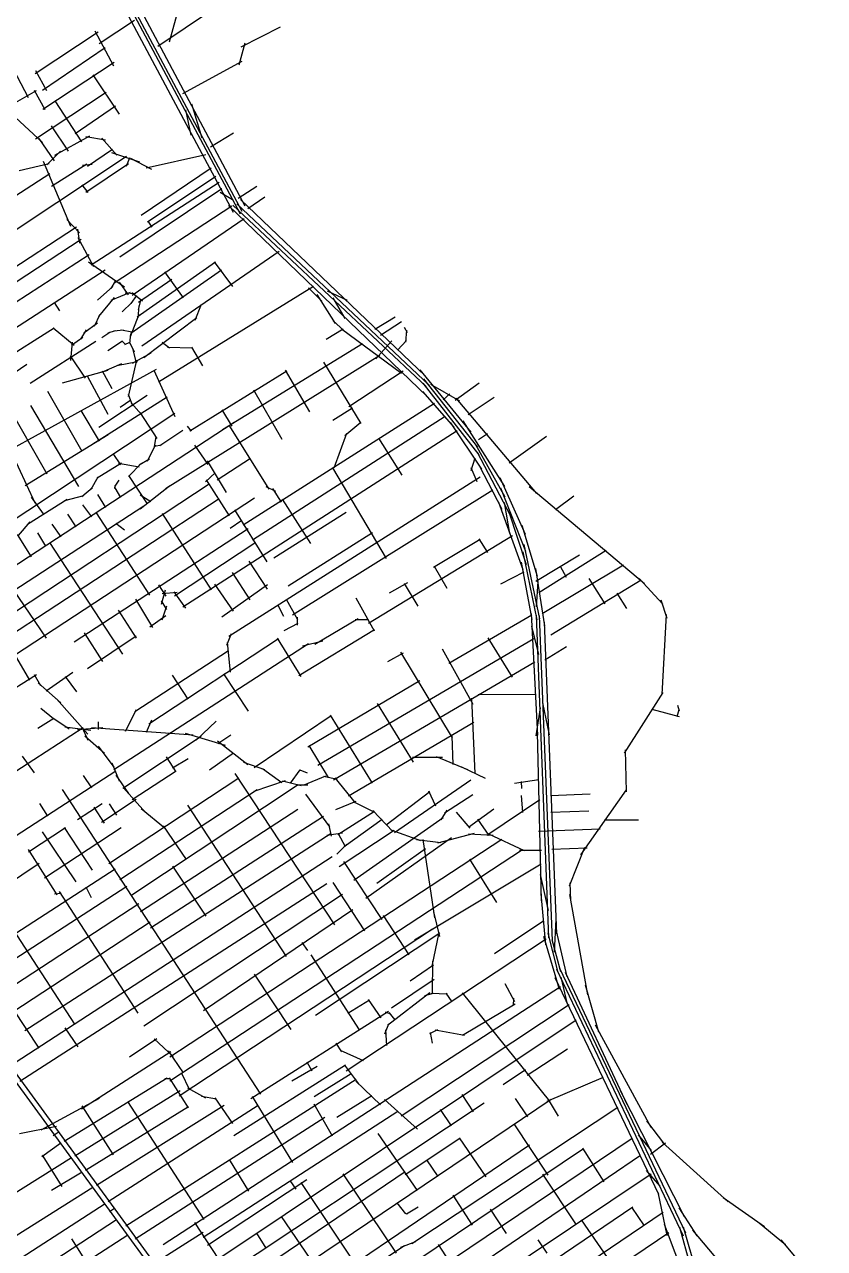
# Model space of a CAD drawing. Header units: inches. Extents: x 723427 to 759408, y 6910722 to 6968430.
# Drawn here: x 733267 to 736027, y 6948636 to 6952862 of the extents above; entities that cross this region are included whole.
import ezdxf

# ---------------------------------------------------------------- set-up
doc = ezdxf.new("R2010")
doc.units = ezdxf.units.IN
doc.header["$MEASUREMENT"] = 0

msp = doc.modelspace()

# ---------------------------------------------------------------- linework, layer by layer
for points in [[(733400.7, 6953354.9), (734010.9, 6952208.2)], [(733408.6, 6953359.4), (734017.1, 6952218)], [(733428.5, 6953365), (734027.4, 6952235.9)], [(733400.5, 6953314.2), (733987.6, 6952214.6)], [(733727.4, 6952787.1), (734010.5, 6952978.7)], [(733767.1, 6952802.5), (733801.5, 6952928.4)], [(733525.3, 6952797.1), (733646.4, 6952876.9)], [(733304.2, 6952693.5), (733521.3, 6952836.8)], [(733510.2, 6952840.8), (733574.1, 6952719.3)], [(734014.2, 6952785.5), (734150.2, 6952853.8)], [(734007.9, 6952723.1), (734028.5, 6952798.8)], [(733328.9, 6952636), (733545.9, 6952783.2)], [(733216.6, 6952731), (733280.1, 6952610)], [(733305.4, 6952703), (733343.1, 6952634.4)], [(733330.8, 6952570.5), (733576.9, 6952732)], [(733813.7, 6952624.1), (734017.9, 6952735.8)], [(733502.7, 6952688.4), (733594, 6952552.6)], [(733228.4, 6952588), (733308.6, 6952634.8)], [(733300.7, 6952635.2), (733336.8, 6952568.9)], [(733305.4, 6952467.3), (733549.1, 6952629.2)], [(733371.3, 6952599.1), (733464.2, 6952457)], [(733442, 6952485.6), (733581.3, 6952581.6)], [(733843.4, 6952589), (733878.5, 6952470.8)], [(733236.1, 6952541.5), (733328.9, 6952454.7)], [(733822.2, 6952567.2), (733840.7, 6952480.2)], [(733359.5, 6952512.1), (733417.7, 6952425.4)], [(733316.4, 6952468.3), (733369.3, 6952392.1)], [(733372.3, 6952410.8), (733492.1, 6952477.4)], [(733478.6, 6952475.8), (733546.9, 6952463.9)], [(733533.9, 6952469.7), (733585.8, 6952410.7)], [(733909.4, 6952440.2), (733987.8, 6952487.8)], [(733136.9, 6952087.6), (733619.5, 6952407.8)], [(733343.7, 6952377.8), (733391.3, 6952424.6)], [(733484.2, 6952373.8), (733570.5, 6952432)], [(733567.2, 6952420.4), (733663.7, 6952388.4)], [(733686.6, 6952367.2), (733892.4, 6952413.5)], [(733248.8, 6952357.8), (733352, 6952382.9)], [(733331, 6952390.5), (733425.6, 6952165.6)], [(733360.8, 6952304), (733481.8, 6952381.4)], [(733467, 6952376.4), (733501, 6952380.1)], [(733478.9, 6952283.8), (733626, 6952382.1)], [(733619.4, 6952373.8), (733630, 6952403.2)], [(733632.3, 6952400.9), (733705.1, 6952363.2)], [(733669.7, 6952204.3), (733911.1, 6952367.4)], [(733029.8, 6952138.3), (733354.3, 6952347.4)], [(733691.6, 6952181.6), (733926.7, 6952338.8)], [(733465, 6952309), (733485.2, 6952282.2)], [(733497.6, 6952032.5), (733939.3, 6952318.5)], [(733595.6, 6952059.8), (733948.5, 6952296.5)], [(733942.6, 6952283.2), (733985, 6952258)], [(734003.9, 6952263), (734068.2, 6952304.7)], [(733576, 6951970.5), (733982.9, 6952235.8)], [(733971, 6952237.1), (734656.5, 6951578.5)], [(733985.8, 6952239.1), (734652.5, 6951612)], [(733999.2, 6952243.4), (734663.3, 6951617.6)], [(734011.8, 6952257.8), (734649.8, 6951649.5)], [(734038.2, 6952227.3), (734096, 6952267.7)], [(733190.6, 6951995.4), (733446.7, 6952163.7)], [(733412.7, 6952189.6), (733456.4, 6952143)], [(733449.8, 6952155.8), (733456.4, 6952107.9)], [(733638.4, 6951927.7), (734025, 6952192.9)], [(733692.5, 6952183.9), (733706.6, 6952162.4)], [(733201.4, 6951950.1), (733462.6, 6952121.6)], [(733451, 6952126.7), (733505, 6952026.9)], [(733234.8, 6951902.5), (733490.4, 6952068.4)], [(733672.1, 6951753.2), (734146.1, 6952079.6)], [(733488.4, 6952043.2), (733611.7, 6951956.2)], [(733655.8, 6951853.3), (733926.2, 6952042.9)], [(733921.8, 6952043.3), (733984.6, 6951957.3)], [(733091.3, 6951721.8), (733544.9, 6952015.4)], [(733634.3, 6951796.1), (733946.8, 6952015.4)], [(733660.7, 6951904), (733775, 6951982.6)], [(733750.7, 6952008.3), (733815.1, 6951918.5)], [(733519.2, 6951910.6), (733571.4, 6951957.3)], [(733566.3, 6951951.1), (733581.5, 6951975.9)], [(733593.5, 6951973.1), (733624.6, 6951928.5)], [(733729.2, 6951628.3), (734264.3, 6951958.4)], [(734247, 6951953), (734293.5, 6951907.5)], [(734311.9, 6951942.9), (734380.6, 6951910.6)], [(733369.5, 6951902.4), (733387.6, 6951873.8)], [(733523.6, 6951854.6), (733578, 6951919.5)], [(733565.8, 6951910.3), (733632.6, 6951938.1)], [(733604.3, 6951869.9), (733637.6, 6951902.5)], [(733615, 6951935.4), (733651.8, 6951934)], [(733635, 6951899), (733655, 6951927)], [(733637.7, 6951937.6), (733673.7, 6951907.9)], [(733661, 6951878.8), (733669.6, 6951913.8)], [(734275.4, 6951930.1), (734339.4, 6951830.1)], [(734331.2, 6951918.5), (734371.8, 6951846.8)], [(733508.2, 6951820.4), (733528.1, 6951862.2)], [(733632.3, 6951785.3), (733662.8, 6951862.1)], [(733659.2, 6951849.2), (733662.8, 6951890.6)], [(733856.3, 6951841.7), (733877.5, 6951896.9)], [(733184.4, 6951697.1), (733369.3, 6951814.6)], [(733365.9, 6951815.3), (733438.8, 6951755.5)], [(733472.3, 6951798.1), (733518.6, 6951832.3)], [(733679.3, 6951712.3), (733861.6, 6951850.8)], [(734331.7, 6951839.4), (734368.9, 6951805.4)], [(734476, 6951810.2), (734545.8, 6951853.4)], [(734495.1, 6951789.5), (734568.3, 6951836.7)], [(734577.1, 6951817.7), (734586.8, 6951799.4)], [(733429.1, 6951755.1), (733468.6, 6951783.4)], [(733461.9, 6951776.1), (733481.3, 6951807.8)], [(733533.4, 6951782), (733561.1, 6951800)], [(733555.4, 6951797.5), (733580.9, 6951806)], [(733575.3, 6951805.2), (733608.7, 6951807.8)], [(733600.1, 6951808.4), (733638.8, 6951801)], [(733630.9, 6951760.8), (733634.1, 6951794)], [(734308.2, 6951776.1), (734366.8, 6951811.2)], [(734360.4, 6951812), (734568.2, 6951658.3)], [(734479.6, 6951708.3), (734534.1, 6951770.5)], [(734554, 6951737.4), (734585.3, 6951771.6)], [(734583.1, 6951765.2), (734586.4, 6951807.1)], [(733287.1, 6951624.5), (733512.9, 6951769.5)], [(733427.3, 6951702.1), (733433, 6951766)], [(733554.3, 6951736.9), (733605.3, 6951769.7)], [(733603.1, 6951769.9), (733616.1, 6951757.9)], [(733613.7, 6951757.5), (733630.4, 6951766)], [(733629.1, 6951766.1), (733645.5, 6951732)], [(733640, 6951743.8), (733652.8, 6951694.3)], [(733640, 6951692.6), (733704, 6951728.7)], [(733742.2, 6951765.7), (733767.1, 6951746.3)], [(733760.1, 6951748.8), (733847, 6951746.1)], [(733843.6, 6951748), (733881, 6951683.6)], [(733950.3, 6951463.8), (734432.7, 6951761.1)], [(733212.6, 6951647.5), (733275.5, 6951689.4)], [(733425.1, 6951717.9), (733476.9, 6951641.2)], [(733533.7, 6951661.5), (733603.2, 6951691.8)], [(733585.6, 6951684.6), (733656.7, 6951699.3)], [(733625.8, 6951577.5), (733654.2, 6951703.6)], [(733753.7, 6951260), (734492.8, 6951720.4)], [(734298.9, 6951696), (734427.6, 6951485)], [(733112.1, 6951335.8), (733722.1, 6951671.8)], [(733398, 6951625.2), (733556, 6951668.5)], [(733483.3, 6951648.8), (733555, 6951517.4)], [(733535.5, 6951667), (733568.1, 6951605.5)], [(733713.9, 6951668.7), (733786.2, 6951509.4)], [(733837.2, 6951459.4), (734172.7, 6951666.3)], [(734166.6, 6951668.4), (734250.8, 6951524.9)], [(734386.4, 6951543.2), (734573.1, 6951667.1)], [(734631.6, 6951670), (734807.3, 6951455.3)], [(734641.6, 6951624.5), (734834.4, 6951376.7)], [(734643.2, 6951639), (734829.6, 6951403.1)], [(734667.3, 6951620.1), (734767.9, 6951562.5)], [(734753.4, 6951565.7), (734836.3, 6951625.3)], [(733346.9, 6951596), (733464.9, 6951389.4)], [(733499.8, 6951412.2), (733759.6, 6951576.8)], [(733523.9, 6951471.7), (733689.8, 6951582.5)], [(733597, 6951541.4), (733633.9, 6951566.3)], [(733625.3, 6951586), (733640.3, 6951546.1)], [(734056.8, 6951601.2), (734154.8, 6951430.1)], [(734640.5, 6951595.5), (734748.2, 6951472.4)], [(734712, 6951566.6), (734734.5, 6951586.9)], [(734755.5, 6951572.1), (735033.3, 6951242.6)], [(734797.4, 6951515.9), (734887, 6951575.8)], [(732432.8, 6950624.7), (733785.7, 6951519.9)], [(733205.3, 6951555.5), (733343.7, 6951311.2)], [(733288.3, 6951547.3), (733453.5, 6951267.2)], [(733461.6, 6951530.2), (733524.5, 6951423.2)], [(733635, 6951555.6), (733671.1, 6951515.4)], [(733665.8, 6951522), (733723.4, 6951433.1)], [(733947.5, 6951532.2), (733982.8, 6951476.1)], [(734021.3, 6951135.1), (734681.9, 6951554.7)], [(734331.1, 6951495.7), (734398.4, 6951538.9)], [(733116.4, 6950917.4), (733990.7, 6951489.7)], [(733828.3, 6951475.8), (733842.4, 6951458.6)], [(733974.1, 6951475.2), (734109.9, 6951258.6)], [(734054.2, 6951082.7), (734718, 6951509.7)], [(734372, 6951442.8), (734427, 6951489.7)], [(734736.4, 6951487.2), (734844.2, 6951327.3)], [(734779.9, 6951494), (734923.7, 6951267.3)], [(733269.5, 6951270.5), (733555.5, 6951447.1)], [(733716, 6951403.8), (733721.2, 6951440.2)], [(733733.9, 6951408.3), (733813.4, 6951462)], [(733813.2, 6950851.3), (734759.4, 6951460.2)], [(734335, 6951332.2), (734379.5, 6951451.6)], [(734488.9, 6951434.6), (734568.6, 6951306.3)], [(734833.9, 6951429.4), (734865, 6951450.8)], [(734939.5, 6951348.8), (735067.7, 6951440.8)], [(733216.6, 6951397.3), (733302.8, 6951210.3)], [(733691.5, 6951354.7), (733719.5, 6951411.5)], [(733715.9, 6951406.5), (733739.7, 6951410.7)], [(733853.9, 6951409.4), (733899.1, 6951342.8)], [(734823.3, 6951412.6), (734924.8, 6951231.7)], [(733518.3, 6951296.8), (733601.4, 6951348.9)], [(733571.8, 6951380.9), (733598.1, 6951342.5)], [(733591.7, 6951348.2), (733662.3, 6951334.9)], [(733625.7, 6951301.9), (733671.1, 6951348.1)], [(733662.6, 6951341.6), (733698.3, 6951362.8)], [(733897.4, 6951355.9), (733962.4, 6951246.2)], [(733932.1, 6951290.3), (734046.4, 6951364.7)], [(734807.6, 6951322.6), (734822.5, 6951365.7)], [(734828.4, 6951386), (734944.3, 6951165.8)], [(733891.2, 6951283.7), (733925.5, 6951314.6)], [(734329.2, 6951332.2), (734515.1, 6951018.4)], [(734806.5, 6951332.8), (734828.1, 6951284.6)], [(734835.9, 6951340.3), (734913.7, 6951189.4)], [(733185.1, 6950801.8), (733904, 6951276.7)], [(733465.2, 6951233), (733502.2, 6951264)], [(733497, 6951257.9), (733521.4, 6951300.6)], [(733579.2, 6951260.3), (733580, 6951271.2)], [(733579.4, 6951268.9), (733594.3, 6951288.7)], [(733626.2, 6951305.6), (733690.5, 6951207.2)], [(733666.2, 6951190.6), (733766.9, 6951269.9)], [(733893.4, 6951290.6), (733972.7, 6951166.3)], [(733972.6, 6950750.1), (734839.3, 6951300.7)], [(734099.7, 6951267.4), (734133.2, 6951251.5)], [(734907.3, 6951298.4), (734994.7, 6951102.8)], [(735007.8, 6951267.6), (735405.9, 6950931.9)], [(733147.4, 6950707.7), (733939.2, 6951225.7)], [(733232.5, 6950684.5), (734060.6, 6951228.3)], [(733277.5, 6951136.7), (733413.8, 6951223.4)], [(733290.1, 6951230.7), (733331.4, 6951172.8)], [(733406.4, 6951219), (733471.6, 6951236.6)], [(733519.3, 6951239.4), (733546.7, 6951195)], [(733578.5, 6951263.2), (733598.8, 6951229.7)], [(733666.5, 6951238.7), (733702.6, 6951215.4)], [(734122.2, 6951260.8), (734152.6, 6951213.6)], [(734156, 6951223.6), (734253.8, 6951071)], [(734192.3, 6950824.1), (734882.9, 6951255.4)], [(734909.7, 6951262.7), (734995.8, 6951043.7)], [(735098.7, 6951188), (735162.7, 6951234.5)], [(733153.1, 6950858.3), (733679.3, 6951200.2)], [(733467.8, 6951204.5), (733498.5, 6951162.9)], [(733991.7, 6951186.3), (734102.7, 6951007.4)], [(734902.8, 6951213.2), (734986.8, 6950981)], [(734922, 6951211.8), (734940.6, 6951104.7)], [(734938.1, 6951179.3), (734998.4, 6950997.5)], [(733245.9, 6951098), (733286.7, 6951145.5)], [(733361.7, 6951137.2), (733392.9, 6951093.3)], [(733415.7, 6951171.8), (733444, 6951128.4)], [(733514.5, 6951176.7), (733698.3, 6950891.9)], [(733582.4, 6951141.2), (733611.7, 6951117.2)], [(733742.4, 6951173.8), (733910.9, 6950910.7)], [(733976.7, 6951123.6), (734017.3, 6951151.4)], [(734127.8, 6951021), (734377.1, 6951178.4)], [(733242.1, 6951101.5), (733289.8, 6951024.4)], [(733311.8, 6951107.4), (733340.1, 6951060.7)], [(733437.9, 6950730.5), (734039, 6951122.1)], [(734176.9, 6950924.2), (734468, 6951108.6)], [(734454.2, 6950795.5), (734950.9, 6951098.4)], [(734982.7, 6951133.8), (735035.5, 6950957.7)], [(733352.8, 6951073.7), (733605.8, 6950688.4)], [(733784.5, 6950890.3), (734062, 6951073.2)], [(734678.4, 6950988.8), (734839.3, 6951085.2)], [(734834.2, 6951087.1), (734864.4, 6951038.9)], [(734989.4, 6951067.5), (735043.9, 6950810.9)], [(734986.5, 6951041.9), (735035, 6950807.1)], [(735031.2, 6950940.5), (735181.5, 6951031.4)], [(735041.7, 6950901.8), (735273.7, 6951047.2)], [(733984, 6950970.2), (734044.3, 6950876)], [(734041.2, 6951008.9), (734104.1, 6950913.1)], [(734681, 6950992), (734724.1, 6950916.8)], [(734910.1, 6950931.1), (734990.5, 6950972.4)], [(734980.2, 6951006), (735017.4, 6950807.5)], [(735030.1, 6950983.9), (735061.6, 6950786.1)], [(735052.6, 6950829.2), (735333.6, 6950996.8)], [(735115.1, 6950992.1), (735135.7, 6950954)], [(733729.3, 6950927.5), (733754.4, 6950888.2)], [(733923.2, 6950930), (733987.2, 6950836.9)], [(733947.5, 6950817.8), (734105.2, 6950928.4)], [(734526.5, 6950900.1), (734589.6, 6950935.4)], [(734577.3, 6950931.9), (734623.7, 6950853.8)], [(735033, 6950852.2), (735039, 6950938.7)], [(735083.5, 6950755.6), (735394.3, 6950944.9)], [(735213.7, 6950950.1), (735269.3, 6950862.4)], [(735388, 6950949.8), (735469.8, 6950860.8)], [(733226.4, 6950913.2), (733341.3, 6950743.9)], [(733739.9, 6950860.5), (733754, 6950909.9)], [(733742.2, 6950898.3), (733793.5, 6950902.5)], [(733782.7, 6950903.7), (733822.4, 6950846.9)], [(735310.6, 6950898.8), (735344.1, 6950846.3)], [(733650.3, 6950877.8), (733708.5, 6950780.4)], [(733739, 6950872.9), (733757, 6950842.2)], [(733742.6, 6950806.4), (733758.5, 6950854.9)], [(734140.7, 6950857.6), (734160.8, 6950819)], [(734170.1, 6950878.1), (734208.9, 6950808.1)], [(734410.5, 6950882.6), (734473.2, 6950768.9)], [(735462.5, 6950876.5), (735483.5, 6950812.3)], [(733590.7, 6950840.6), (733652.4, 6950743.6)], [(733699.7, 6950783.3), (733755.1, 6950822.4)], [(734207.7, 6950815.8), (734207.8, 6950788.2)], [(734268.5, 6950723.1), (734418.5, 6950811.6)], [(734407.4, 6950808.6), (734453.3, 6950808.5)], [(734731.4, 6950657.2), (735018, 6950824.4)], [(735015.5, 6950828.2), (735036.5, 6950408.9)], [(735032.7, 6950823.5), (735075.3, 6949708.4)], [(735042.5, 6950820.5), (735087.5, 6949698.6)], [(735466.9, 6950549.6), (735482.4, 6950825.5)], [(733472.5, 6950762.1), (733536, 6950663.3)], [(733964.9, 6950719.5), (733981.6, 6950759.8)], [(734163.5, 6950770), (734210.9, 6950795.3)], [(734213.8, 6950615), (734474.5, 6950773.7)], [(735016.7, 6950784.6), (735039.9, 6950686.8)], [(735060.5, 6950798.4), (735102.7, 6949722.9)], [(733199.2, 6950744.8), (733284.2, 6950598.8)], [(733484.7, 6950639.1), (733652.4, 6950751.9)], [(733575.2, 6950290.5), (734246.9, 6950725.3)], [(733696.3, 6950447.9), (734143.2, 6950742.7)], [(733966, 6950728.1), (733977, 6950625.8)], [(734139.1, 6950743.1), (734220.4, 6950611.1)], [(734226.2, 6950716.9), (734296.3, 6950734.5)], [(734279.1, 6950305.2), (735024.2, 6950741.9)], [(734866, 6950744.5), (734950.1, 6950608.4)], [(735061.9, 6950668.9), (735137.1, 6950715.1)], [(733647.4, 6950490.5), (733970.9, 6950701.2)], [(734520.2, 6950663.3), (734575, 6950693.3)], [(734563.8, 6950694.9), (734742.9, 6950399.5)], [(734707.7, 6950707.2), (734814.4, 6950515.8)], [(734333.6, 6950255), (735027.9, 6950662)], [(733180.1, 6950538.1), (733308.4, 6950618.5)], [(733300.5, 6950618.5), (733321.8, 6950580.3)], [(733314.4, 6950589.9), (733392.1, 6950519.8)], [(733341.4, 6950561.3), (733433.6, 6950626.6)], [(733407.4, 6950611.5), (733446.9, 6950557.9)], [(733776.1, 6950615.8), (733830.8, 6950533.3)], [(733953.8, 6950620.2), (734039.2, 6950491.2)], [(734245.2, 6950368.1), (734630.6, 6950597.6)], [(734831.9, 6950548.8), (735031.6, 6950550.6)], [(735337.3, 6950346.5), (735470.2, 6950555.5)], [(733377.8, 6950534.2), (733485.7, 6950411.9)], [(734484.2, 6950518.2), (734607.8, 6950315)], [(734809.6, 6950536.1), (734821, 6950276)], [(735032.7, 6950406.1), (735047.9, 6950503.3)], [(735054, 6950520.1), (735076.8, 6950409.9)], [(735519.6, 6950512.6), (735526.3, 6950492.5)], [(733313.1, 6950433.1), (733367.8, 6950467.3)], [(733323.3, 6950501.8), (733367.2, 6950465.8)], [(733361, 6950470.3), (733421, 6950430.3)], [(733616, 6950422.5), (733653.7, 6950497.8)], [(733688.1, 6950419), (733706, 6950462.1)], [(734059.6, 6950296.8), (734324.7, 6950476.1)], [(734321.9, 6950478.1), (734466.2, 6950243.4)], [(735431.5, 6950498.9), (735525.2, 6950473.2)], [(735519.1, 6950472.7), (735526.3, 6950497.8)], [(732999.8, 6950131.3), (733469.4, 6950435.1)], [(733406.1, 6950437.7), (733495.9, 6950426)], [(733450.4, 6950428.4), (733537.4, 6950435.4)], [(733466.3, 6950434.8), (733486.2, 6950391.6)], [(733498.4, 6950435.1), (733849.5, 6950409.6)], [(733522.6, 6950428.3), (733522.8, 6950454.4)], [(733859.1, 6950391.1), (733928.6, 6950456.9)], [(734384.9, 6950199.6), (734817.7, 6950453.1)], [(735036.1, 6950419.6), (735050.2, 6949837.1)], [(733475.8, 6950406.9), (733543.5, 6950346.8)], [(733606.9, 6950225.3), (733876.9, 6950405.8)], [(733821.9, 6950415.9), (733959.2, 6950373.9)], [(733932.6, 6950389), (734038, 6950306.9)], [(733933.8, 6950380), (733978.8, 6950409.3)], [(734741.4, 6950406.9), (734744.6, 6950307.9)], [(733258.6, 6950336.4), (733300.1, 6950278.1)], [(733520.8, 6950370.4), (733575.9, 6950298.4)], [(733756.3, 6950334.4), (733788.9, 6950281.9)], [(733905.6, 6950288.8), (733988.2, 6950347.7)], [(734247.7, 6950373.4), (734314.9, 6950262.3)], [(734686.9, 6950335.6), (734795.1, 6950290.5)], [(735340, 6950358.1), (735342.7, 6950213.5)], [(733568.5, 6950313.5), (733593.2, 6950250.7)], [(733778.3, 6950295.4), (733832.1, 6950327.6)], [(734022.5, 6950315.3), (734095.6, 6950290.5)], [(734088, 6950294), (734154.5, 6950245.5)], [(734606.1, 6950333), (734709.5, 6950333)], [(734775.2, 6950299.4), (734856, 6950260.1)], [(732827.3, 6949796.8), (733582.2, 6950286.1)], [(733470.1, 6950269.3), (733498.2, 6950226.4)], [(733557.9, 6949965.6), (734006.4, 6950261.1)], [(733582.3, 6950270.7), (733625.5, 6950207.6)], [(733638.2, 6950186.6), (733789.9, 6950285.3)], [(733992.4, 6950276.6), (734336.7, 6949753.7)], [(734059.9, 6950215.9), (734167.5, 6950252.3)], [(734157.2, 6950251.5), (734222, 6950234.5)], [(734185.3, 6950242.8), (734218.3, 6950289.3)], [(734216.7, 6950288.5), (734242.6, 6950279)], [(734232.2, 6950236.8), (734306.5, 6950267.8)], [(734300.4, 6950267.3), (734345.4, 6950256.5)], [(734337.6, 6950261.3), (734407.6, 6950175.3)], [(734543.1, 6950072.9), (734807, 6950254.9)], [(734957.2, 6950243.5), (735041.2, 6950256.1)], [(733396.7, 6950221.5), (734081.2, 6949169.4)], [(733596, 6949910.1), (734069.7, 6950221)], [(733608.8, 6950227.2), (733684.3, 6950141.8)], [(733633.6, 6949855.6), (734211.4, 6950238)], [(734207.4, 6950237.4), (734245, 6950237.4)], [(734514.8, 6950098.7), (734665.5, 6950213.7)], [(734660.4, 6950216.1), (734685, 6950165)], [(734980.9, 6950248.6), (734981.3, 6950224.1)], [(735186.7, 6949995.7), (735344.5, 6950219.5)], [(733318.4, 6950172.3), (733347, 6950129.2)], [(733450.4, 6950117.4), (733535.2, 6950173)], [(733532.9, 6950108.4), (733652.5, 6950187.7)], [(733559.3, 6950171.8), (733584.4, 6950132.2)], [(733830, 6950167.3), (734170.3, 6949644.6)], [(734237, 6950205.3), (734319.8, 6950092.7)], [(734341.8, 6950152.6), (734410.9, 6950181.3)], [(734400.6, 6950180.2), (734475, 6950143.3)], [(734716, 6950140.7), (734813.6, 6950203.4)], [(734862.4, 6950063.9), (735044.9, 6950186.2)], [(734980.2, 6950200.2), (734985.5, 6950142)], [(735082.1, 6950200.1), (735218.9, 6950205.8)], [(733506.1, 6950160.3), (733541.6, 6950104.7)], [(733667.5, 6949799.8), (734210.2, 6950153.1)], [(733669.8, 6950155.9), (733754.1, 6950086.1)], [(733702.2, 6949743), (734298.6, 6950128.6)], [(734348.6, 6950066.2), (734475, 6950146.8)], [(734402.9, 6949908.3), (734711.3, 6950124.5)], [(734469.2, 6950148.7), (734537.7, 6950076.4)], [(734704.9, 6950116.9), (734725.5, 6950150.2)], [(734756.6, 6950143.2), (734803.2, 6950087.8)], [(734798.8, 6950090.8), (734886.9, 6950154.2)], [(735083.5, 6950143.3), (735213.8, 6950146.9)], [(733280.5, 6950005.7), (733408.8, 6950090.1)], [(733336.1, 6949915.7), (733601.2, 6950089.8)], [(733404.1, 6950089.6), (733500.4, 6949942.5)], [(733745.2, 6950095.4), (733825, 6949979)], [(734316, 6950103.1), (734324.9, 6950060.2)], [(734352.6, 6949955.2), (734542.9, 6950080.6)], [(734369.5, 6950024.6), (734501.1, 6950118.4)], [(734531.2, 6950082.1), (734633.5, 6950044.8)], [(734830.2, 6950118.2), (734869.6, 6950061.8)], [(735040.4, 6950076.9), (735253.2, 6950084.8)], [(735268.1, 6950116.9), (735385.8, 6950116.9)], [(732616.7, 6950062.6), (734804, 6947059.2)], [(732635.8, 6950064.9), (734820.9, 6947067.2)], [(733268.1, 6949389), (734324.6, 6950070.1)], [(733328.4, 6950074.8), (733444.8, 6949902.8)], [(733768.4, 6949298.5), (734913.6, 6950049.8)], [(734310.3, 6950063), (734363.8, 6950071)], [(734348.9, 6950069.7), (734373.3, 6950024.3)], [(734444.5, 6949846.2), (734740.5, 6950055.4)], [(734619.1, 6950048.9), (734703.5, 6950037.9)], [(734641.4, 6950048.4), (734681.2, 6949778.5)], [(734692.8, 6950037.4), (734820.1, 6950070.4)], [(734799.2, 6950067.9), (734883.7, 6950063.1)], [(734867.9, 6950068.4), (734990.9, 6950010.6)], [(733280.2, 6950014.2), (733378.2, 6949856.9)], [(733768.6, 6949215), (734985.2, 6950013.7)], [(734345, 6949997.6), (734379.1, 6950032.6)], [(734483, 6949897.7), (734651.1, 6950016.9)], [(734974.7, 6950012.1), (735050.8, 6950011.1)], [(735086.1, 6950015.2), (735207.8, 6950019.7)], [(735147.3, 6949889), (735200.4, 6950022.5)], [(732905.4, 6949689.8), (733318.1, 6949966.5)], [(733211.5, 6949264.1), (734328.8, 6949990.1)], [(733778.3, 6949956.6), (733892.8, 6949784.2)], [(734367.6, 6949972.5), (734499.6, 6949772.1)], [(734612.8, 6949701.9), (735049.6, 6949964.2)], [(734802.4, 6949980.2), (734895.4, 6949831)], [(732995, 6949568.9), (733579.8, 6949947.3)], [(735045.8, 6949927.8), (735074, 6949803.2)], [(733035.8, 6949508.6), (733620, 6949886.9)], [(733251.2, 6949214.4), (734310.3, 6949896.4)], [(733386.2, 6949869.3), (733657.6, 6949448.8)], [(733478.3, 6949885), (733497.5, 6949848.3)], [(734330.9, 6949900.5), (734440.1, 6949732.8)], [(735148.2, 6949898.3), (735151.1, 6949836.3)], [(733081.8, 6949448.3), (733661.3, 6949827.1)], [(733370.3, 6949861.3), (733394.1, 6949863.3)], [(733678.7, 6949405), (734364.5, 6949859.5)], [(735048.9, 6949861), (735064.3, 6949684.9)], [(735147.6, 6949858.7), (735210, 6949512.5)], [(733884.9, 6949457.8), (734400.2, 6949806.5)], [(734504.6, 6949786.1), (734592.7, 6949650.2)], [(734677.8, 6949799), (734698.4, 6949713.8)], [(733125.2, 6949387.4), (733700.9, 6949764.2)], [(733212, 6949761.5), (733439.5, 6949410.7)], [(734888.1, 6949654.7), (735059.2, 6949769)], [(735095.2, 6949659.4), (735101.4, 6949772.6)], [(733801.1, 6949163.9), (734675.2, 6949740)], [(734271.4, 6949441.4), (734699.5, 6949725.9)], [(734376.8, 6949250.1), (735066.4, 6949705.7)], [(734674, 6949611.7), (734698.2, 6949727.7)], [(735058.1, 6949714.8), (735111.3, 6949532.1)], [(735073.1, 6949724.9), (735107.2, 6949589.6)], [(735087, 6949703), (735116.5, 6949593)], [(735101.4, 6949733.7), (735137.9, 6949574.1)], [(734224.1, 6949693.3), (734243.1, 6949665.8)], [(734254.8, 6949649.7), (734422.1, 6949391.4)], [(734597.7, 6949560.5), (734678.2, 6949615.3)], [(734674.4, 6949516.4), (734676.1, 6949630.1)], [(734059.4, 6949583.6), (734185.9, 6949393)], [(735103, 6949600.3), (735539, 6948680)], [(735112.5, 6949604.7), (735547.3, 6948690.9)], [(735132.1, 6949590.5), (735344.8, 6949134.7)], [(733745.8, 6948650.7), (735116.2, 6949540.6)], [(734533.3, 6949467.5), (734680.2, 6949566.5)], [(734923.8, 6949551.2), (734957.6, 6949489.7)], [(735097.2, 6949572.4), (735454.5, 6948823.6)], [(735117.3, 6949572.7), (735139.7, 6949479.8)], [(735201.1, 6949546.9), (735247, 6949384.4)], [(734382.9, 6949448.5), (734457.7, 6949494.9)], [(734452.3, 6949496.3), (734496.5, 6949432.2)], [(734519, 6949407.4), (734665.5, 6949520.1)], [(734648.1, 6949509.5), (734678.5, 6949518.2)], [(734669.5, 6949517.4), (734726.5, 6949515.4)], [(734721.1, 6949517.4), (734741.7, 6949488.2)], [(734777.5, 6949518.7), (735078.3, 6949145.5)], [(734953.7, 6949474.8), (734955.5, 6949500.4)], [(733226.8, 6949463.6), (733316.8, 6949327.6)], [(734047.9, 6949154.4), (734522.5, 6949455.3)], [(734511.5, 6949453.6), (734529.6, 6949446.9)], [(734524.1, 6949451), (734544.3, 6949426.1)], [(734566.4, 6949094.1), (735146, 6949479.1)], [(734778.5, 6949372.8), (734959.4, 6949481)], [(733831.1, 6948530.6), (735170.2, 6949425.4)], [(734510.8, 6949378), (734523.7, 6949412.4)], [(735236.5, 6949408.2), (735427.8, 6949055.1)], [(733406.7, 6949398.5), (733451.7, 6949332.9)], [(734512.8, 6949391.2), (734516.3, 6949336.8)], [(734665.3, 6949378.6), (734693.4, 6949392.2)], [(734666.6, 6949382), (734673.4, 6949345)], [(734684.5, 6949390.9), (734785.5, 6949372.6)], [(733629.1, 6949298.4), (733723.6, 6949361.3)], [(733714.4, 6949359.9), (733779.6, 6949299.7)], [(734341.5, 6949345.5), (734360.7, 6949315.2)], [(734355.8, 6949320.7), (734435, 6949285.6)], [(735000.9, 6949235), (735140.7, 6949325.4)], [(733463.4, 6949118), (733772, 6949316.9)], [(733762.7, 6949318.3), (733814.1, 6949242.9)], [(734241.2, 6949280.8), (734258, 6949250)], [(733807.4, 6949243.7), (733836.4, 6949184.3)], [(733989.8, 6949026.2), (734374.3, 6949270.4)], [(734189.7, 6949215.4), (734277, 6949265.7)], [(734266.5, 6949160.9), (734394.3, 6949240.8)], [(734370.9, 6949269.8), (734419, 6949204.4)], [(734919, 6949202.9), (734995.2, 6949254.2)], [(733403.9, 6949006.4), (733758.8, 6949225.8)], [(733617.1, 6948715), (734410.9, 6949220.5)], [(733751.6, 6949223.2), (733769.4, 6949223.2)], [(733766, 6949225.1), (733832.3, 6949122.4)], [(734410.3, 6949214), (734495, 6949132.6)], [(735070.4, 6949144.5), (735264.4, 6949227.4)], [(733324.9, 6949046.1), (733525.5, 6949155)], [(733441, 6948956.1), (733803.8, 6949181.7)], [(733829.3, 6949191.1), (733891.4, 6949156.9)], [(733877.4, 6949162.3), (733929.8, 6949153.2)], [(733924.2, 6949156.8), (733984.2, 6949068.1)], [(733964.5, 6948396), (735084, 6949151.9)], [(734052.3, 6949160.7), (734192.1, 6948933.5)], [(734345.2, 6949089.4), (734465.9, 6949164.5)], [(734509.6, 6949150.8), (734623, 6949048.2)], [(734775.9, 6949167.8), (734815.6, 6949108.5)], [(734959.6, 6949153.8), (735002.8, 6949091.2)], [(735074.3, 6949151.3), (735107.9, 6949093)], [(735322.5, 6949181.3), (735542.7, 6948746.3)], [(733465.1, 6949129.5), (733573.2, 6948959.4)], [(733477.7, 6948906.6), (733833.1, 6949126.9)], [(733515.9, 6948854.9), (733956.1, 6949131.4)], [(733556.1, 6948798.7), (734073.7, 6949131.1)], [(733622.7, 6949144.1), (733886.3, 6948736)], [(733810.1, 6948447), (734852.8, 6949139.7)], [(733883.7, 6948675.5), (734555.1, 6949110.9)], [(734265.9, 6949136.2), (734329.1, 6949025.6)], [(734604, 6948653.9), (735314.4, 6949124.3)], [(734701.1, 6949116.8), (734739, 6949059.8)], [(733649.1, 6948670.2), (734303.8, 6949089.4)], [(734955.2, 6949067), (735072.1, 6948890)], [(735412.7, 6949076.7), (735475.1, 6948995.6)], [(733250, 6949033), (733377.4, 6949058.5)], [(733365.9, 6949026.7), (733386.2, 6949040.8)], [(734486.7, 6949033.7), (734622, 6948836.3)], [(735384.6, 6949028.7), (735428.7, 6948974.7)], [(733326.6, 6948954.2), (733391.9, 6949001.1)], [(733975.8, 6948292.4), (735009.8, 6948994.2)], [(734031.7, 6948199.2), (735195.8, 6948982)], [(734074.3, 6948148.6), (735363.8, 6949017)], [(734580.4, 6948891.5), (734768.9, 6949017.5)], [(734766.6, 6949017.9), (734858.3, 6948883.7)], [(735192.6, 6948982.3), (735266.2, 6948866)], [(735426.5, 6948962.6), (735478.8, 6949001.7)], [(735467.4, 6949003.2), (735694.5, 6948797.9)], [(732381.5, 6948293.9), (733429.3, 6948950.9)], [(733328.5, 6948958.7), (733395.6, 6948850.6)], [(733973.3, 6948944), (734039.9, 6948834.4)], [(734500.2, 6948350.7), (735392.5, 6948958.4)], [(734654.5, 6948943), (734693.2, 6948884.4)], [(733360.6, 6948837.4), (733465.7, 6948900.5)], [(734108.9, 6948582.2), (734580.8, 6948902.2)], [(735411.5, 6948905.6), (735459.6, 6948851.1)], [(733898.2, 6948648.3), (734241.5, 6948874.6)], [(734182.1, 6948870.7), (734203, 6948841.1)], [(734220.8, 6948864), (734408.3, 6948581.9)], [(734312.2, 6948146.6), (735429.5, 6948894.1)], [(734365.3, 6948893.7), (734548.9, 6948620.3)], [(735053.9, 6948893.1), (735170.2, 6948718.4)], [(732642.3, 6948305.5), (733503.3, 6948848.2)], [(734744.8, 6948820.1), (734811.6, 6948716.8)], [(735451.6, 6948831.4), (735483.6, 6948681.2)], [(733157.1, 6948540.3), (733545.3, 6948791.7)], [(733560.4, 6948763.7), (733578.1, 6948775.4)], [(734183.9, 6947978.2), (735366.3, 6948780)], [(734551.6, 6948794.5), (734581.6, 6948756.6)], [(734585.5, 6948755.8), (734624.8, 6948780.1)], [(734874, 6948771.7), (734929.2, 6948687.6)], [(735361.5, 6948779.4), (735405.1, 6948714.4)], [(735525, 6948776.9), (735586.7, 6948680.1)], [(735677.3, 6948811.9), (735819.6, 6948712)], [(733308.6, 6948556.2), (733584.9, 6948736.7)], [(734152.8, 6948746.6), (734335.8, 6948478.5)], [(734234.2, 6947923.5), (735470.3, 6948762.3)], [(734579.1, 6948758.7), (734588.4, 6948755.9)], [(735188, 6948734.8), (735400.6, 6948427)], [(733712.9, 6948584.1), (733883.2, 6948692.6)], [(733853.7, 6948726.3), (734041.3, 6948439.2)], [(734067.3, 6948689.2), (734100.3, 6948637.5)], [(734246.8, 6947850.3), (735490.3, 6948692)], [(735474.1, 6948720.7), (735547.2, 6948524.4)], [(735527, 6948709.6), (735562.3, 6948581.5)], [(735539.2, 6948711.3), (735569.3, 6948607.4)], [(735571.9, 6948700.2), (735737, 6948502.8)], [(735802.2, 6948724.8), (735892.3, 6948650)], [(733232.6, 6948430.6), (733624.1, 6948683.1)], [(733428.9, 6948669.2), (733494.1, 6948567)], [(733992.2, 6948256.7), (734577.9, 6948647.1)], [(734566, 6948641.3), (734617.1, 6948660.7)], [(734694.1, 6948650.7), (734746.8, 6948568.2)], [(735038.5, 6948666.7), (735068.8, 6948620.2)], [(735876.3, 6948666.2), (736027.2, 6948485.6)]]:
    msp.add_lwpolyline(points)

doc.saveas('drawing.dxf')
